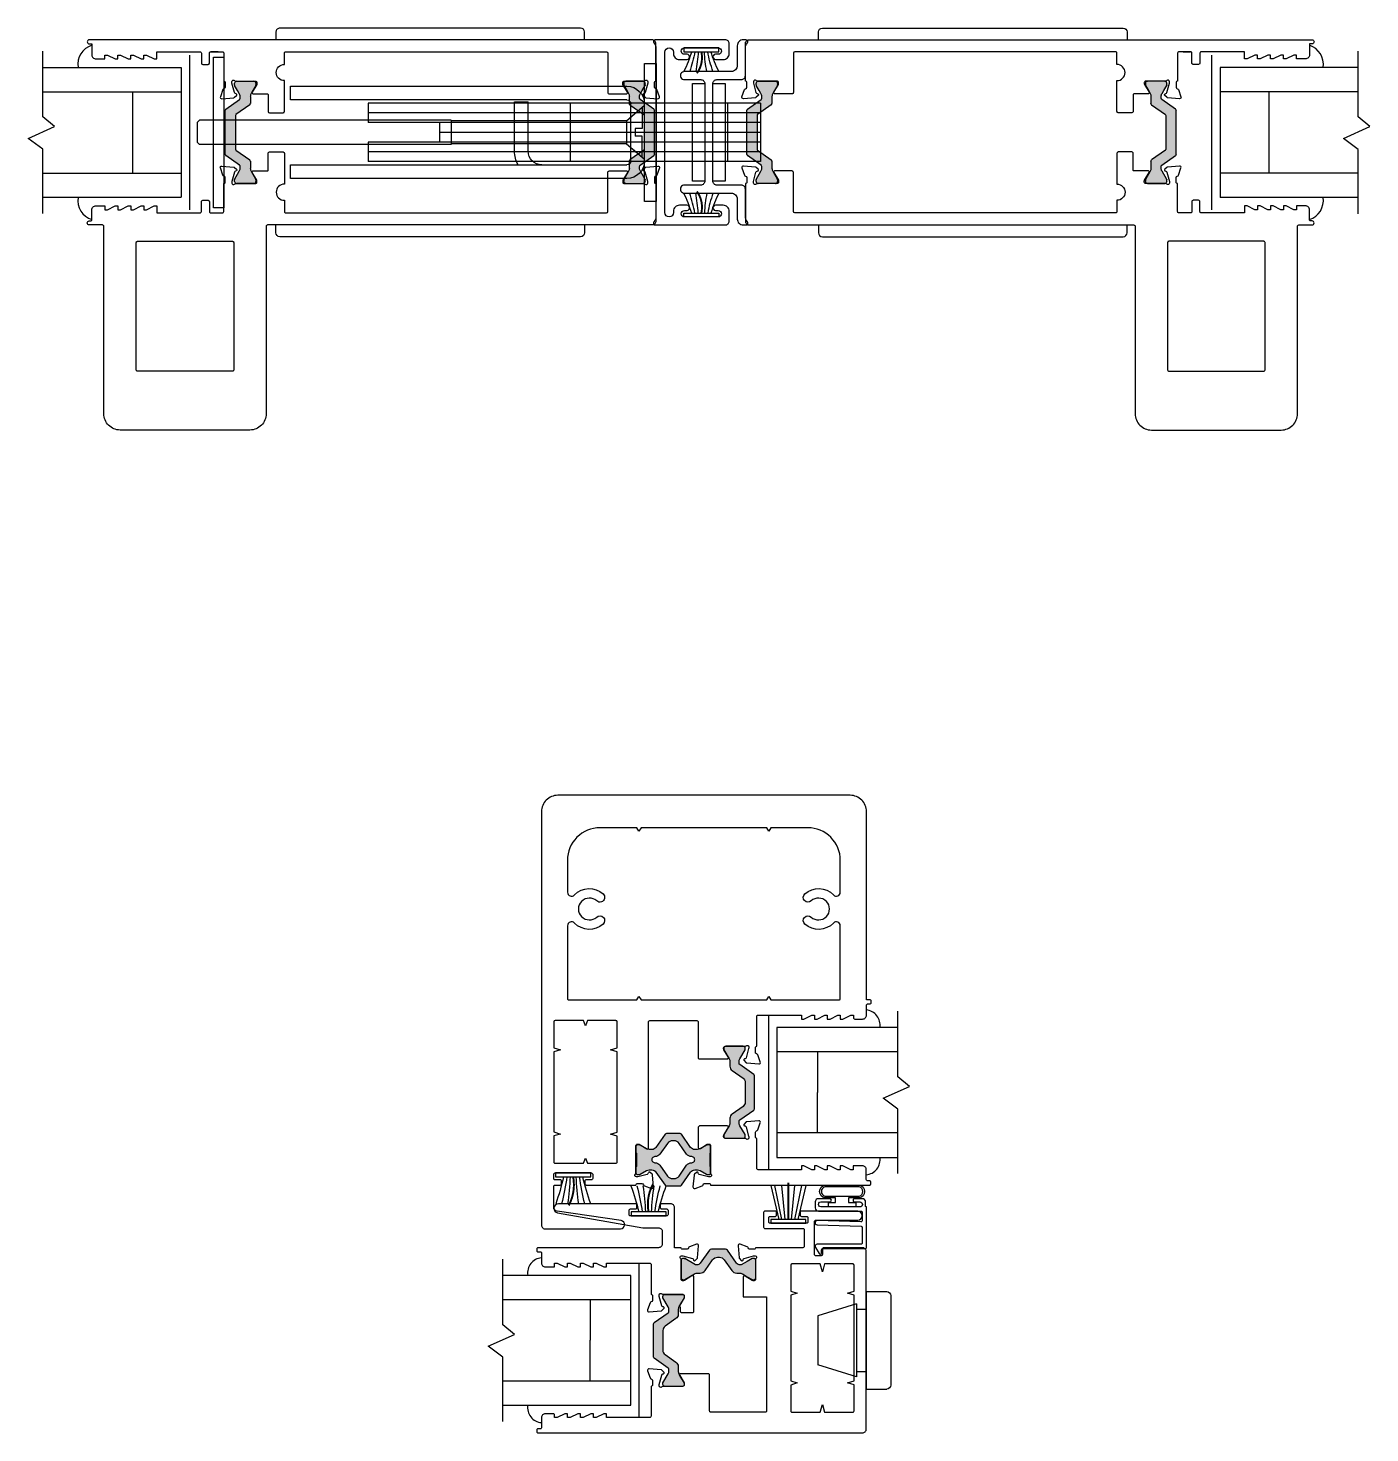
# Model space of a CAD drawing. Extents: x -26.6 to 43.3, y -2.7 to 27.6.
# Drawn here: x 4.17 to 14.5, y -2.74 to 8.07 of the extents above; entities that cross this region are included whole.
import ezdxf

# ---------------------------------------------------------------- set-up
doc = ezdxf.new("R2010")
doc.units = 0
doc.header["$LTSCALE"] = 0.25
doc.header["$MEASUREMENT"] = 0
doc.layers.get('0').update_dxf_attribs({"linetype": 'CONTINUOUS'})
for name, color, linetype in [('GLASS-VINYL', 7, 'CONTINUOUS'), ('Hardware', 7, 'CONTINUOUS'), ('I-STRUT', 7, 'CONTINUOUS'), ('MISC', 7, 'CONTINUOUS'), ('SASH', 5, 'CONTINUOUS'), ('SEAL', 7, 'CONTINUOUS'), ('VENT', 5, 'CONTINUOUS')]:
    doc.layers.add(name, color=color, linetype=linetype)
doc.styles.get("Standard").update_dxf_attribs({"font": 'simplex.shx'})

# ---------------------------------------------------------------- blocks, each defined once
blk = doc.blocks.new('25064-18mmX6mm-I-STRUT')
at = {"layer": 'I-STRUT'}
h = blk.add_hatch(color=256, dxfattribs=at)
h.dxf.hatch_style = 1
h.paths.add_polyline_path([(-0.22, 0.353, 0.57735), (-0.234, 0.33), (-0.195, 0.257, -0.131652), (-0.189, 0.233), (-0.189, 0.199, 0.244698), (-0.172, 0.167), (-0.088, 0.108, -0.244698), (-0.071, 0.076), (-0.071, -0.077, -0.244698), (-0.088, -0.11), (-0.172, -0.169, 0.244698), (-0.189, -0.201), (-0.189, -0.235, -0.131652), (-0.195, -0.258), (-0.235, -0.327, 0.245227), (-0.235, -0.335, 0.507805), (-0.22, -0.355), (-0.087, -0.355, 0.57735), (-0.073, -0.332), (-0.112, -0.258, -0.131652), (-0.118, -0.235), (-0.118, -0.224, -0.244698), (-0.113, -0.214), (-0.005, -0.138, 0.244698), (0, -0.129), (0, -0.127), (0, 0.127, 0.244698), (-0.005, 0.137), (-0.113, 0.212, -0.244698), (-0.118, 0.222), (-0.118, 0.233, -0.131652), (-0.112, 0.257), (-0.072, 0.326, 0.245227), (-0.072, 0.333, 0.507805), (-0.087, 0.353)])
blk.add_lwpolyline([(0, -0.13), (0, -0.127), (0, 0.127, 0.244698), (-0.005, 0.137), (-0.113, 0.212, -0.244698), (-0.118, 0.222), (-0.118, 0.233, -0.131652), (-0.112, 0.257), (-0.072, 0.326, 0.131652), (-0.071, 0.33), (-0.071, 0.338, 0.414214), (-0.087, 0.353), (-0.22, 0.353, 0.414214), (-0.236, 0.338), (-0.236, 0.33, 0.131652), (-0.235, 0.326), (-0.195, 0.257, -0.131652), (-0.189, 0.233), (-0.189, 0.199, 0.244698), (-0.172, 0.167), (-0.088, 0.108, -0.244698), (-0.071, 0.076), (-0.071, -0.077, -0.244698), (-0.088, -0.11), (-0.172, -0.169, 0.244698), (-0.189, -0.201), (-0.189, -0.235, -0.131652), (-0.195, -0.258), (-0.235, -0.327, 0.131652), (-0.236, -0.331), (-0.236, -0.339, 0.414214), (-0.22, -0.355), (-0.087, -0.355, 0.414214), (-0.071, -0.339), (-0.071, -0.331, 0.131652), (-0.072, -0.327), (-0.112, -0.258, -0.131652), (-0.118, -0.235), (-0.118, -0.224, -0.244698), (-0.113, -0.214), (-0.005, -0.138, 0.244698), (0, -0.129)], format="xyb", dxfattribs=at)
blk = doc.blocks.new('25065-14.6mmX10.2mm-I-STRUT')
at = {"layer": 'I-STRUT'}
h = blk.add_hatch(color=256, dxfattribs=at)
h.dxf.hatch_style = 1
h.paths.add_polyline_path([(-0.221, 0.196, 0.242889), (-0.231, 0.201), (-0.283, 0.201), (-0.336, 0.201, 0.242889), (-0.346, 0.196), (-0.417, 0.095, -0.242889), (-0.449, 0.079), (-0.47, 0.079, -0.131652), (-0.489, 0.084), (-0.538, 0.112, 0.317667), (-0.551, 0.111, 0.6401), (-0.571, 0.102), (-0.571, 0.059, 0.236068), (-0.567, 0.051), (-0.567, -0.051, 0.236068), (-0.571, -0.059), (-0.571, -0.102, 0.6401), (-0.551, -0.111, 0.317667), (-0.538, -0.112), (-0.489, -0.084, -0.131652), (-0.47, -0.079), (-0.449, -0.079, -0.242889), (-0.417, -0.095), (-0.346, -0.196, 0.242889), (-0.336, -0.201), (-0.283, -0.201), (-0.231, -0.201, 0.242889), (-0.221, -0.196), (-0.15, -0.095, -0.242889), (-0.118, -0.079), (-0.097, -0.079, -0.131652), (-0.078, -0.084), (-0.029, -0.112, 0.317667), (-0.016, -0.111, 0.6401), (0.004, -0.102), (0.004, -0.059, 0.236068), (0, -0.051), (0, 0.051, 0.236068), (0.004, 0.059), (0.004, 0.102, 0.6401), (-0.016, 0.111, 0.317667), (-0.029, 0.112), (-0.078, 0.084, -0.131652), (-0.097, 0.079), (-0.118, 0.079, -0.242889), (-0.15, 0.095)])
h.paths.add_polyline_path([(-0.181, 0.044, 0.244669), (-0.142, 0.024, -1.006741), (-0.142, -0.023, 0.244669), (-0.181, -0.043), (-0.239, -0.126, -0.242889), (-0.278, -0.145), (-0.283, -0.145), (-0.289, -0.145, -0.242889), (-0.328, -0.126), (-0.386, -0.043, 0.244669), (-0.425, -0.023, -1.006741), (-0.425, 0.024, 0.244669), (-0.386, 0.044), (-0.328, 0.126, -0.242889), (-0.289, 0.146), (-0.283, 0.146), (-0.278, 0.146, -0.242889), (-0.239, 0.126)], flags=16)
for points in [[(-0.571, -0.059), (-0.571, -0.102, 0.414214), (-0.559, -0.114), (-0.544, -0.114, 0.131652), (-0.538, -0.112), (-0.489, -0.084, -0.131652), (-0.47, -0.079), (-0.449, -0.079, -0.242889), (-0.417, -0.095), (-0.346, -0.196, 0.242889), (-0.336, -0.201), (-0.283, -0.201), (-0.231, -0.201, 0.242889), (-0.221, -0.196), (-0.15, -0.095, -0.242889), (-0.118, -0.079), (-0.097, -0.079, -0.131652), (-0.078, -0.084), (-0.029, -0.112, 0.131652), (-0.023, -0.114), (-0.008, -0.114, 0.414214), (0.004, -0.102), (0.004, -0.059, 0.236068), (0, -0.051), (0, 0.051, 0.236068), (0.004, 0.059), (0.004, 0.102, 0.414214), (-0.008, 0.114), (-0.023, 0.114, 0.131652), (-0.029, 0.112), (-0.078, 0.084, -0.131652), (-0.097, 0.079), (-0.118, 0.079, -0.242889), (-0.15, 0.095), (-0.221, 0.196, 0.242889), (-0.231, 0.201), (-0.283, 0.201), (-0.336, 0.201, 0.242889), (-0.346, 0.196), (-0.417, 0.095, -0.242889), (-0.449, 0.079), (-0.47, 0.079, -0.131652), (-0.489, 0.084), (-0.538, 0.112, 0.131652), (-0.544, 0.114), (-0.559, 0.114, 0.414214), (-0.571, 0.102), (-0.571, 0.059, 0.236068), (-0.567, 0.051), (-0.567, -0.051, 0.236068)], [(-0.425, -0.023, -0.244669), (-0.386, -0.043), (-0.328, -0.126, 0.242889), (-0.289, -0.145), (-0.283, -0.145), (-0.278, -0.145, 0.242889), (-0.239, -0.126), (-0.181, -0.043, -0.244669), (-0.142, -0.023, 1.006741), (-0.142, 0.024, -0.244669), (-0.181, 0.044), (-0.239, 0.126, 0.242889), (-0.278, 0.146), (-0.283, 0.146), (-0.289, 0.146, 0.242889), (-0.328, 0.126), (-0.386, 0.044, -0.244669), (-0.425, 0.024, 1.006741)]]:
    blk.add_lwpolyline(points, format="xyb", close=True, dxfattribs=at)
blk = doc.blocks.new('3727-2-THERMAL-SLIDING-INTERLOCKER')
at = {"layer": 'VENT'}
blk.add_lwpolyline([(1.181, -0.57), (1.235, -0.551, 0.263725), (1.243, -0.542, -0.359508), (1.254, -0.532), (1.289, -0.532, -0.414214), (1.301, -0.544), (2.525, -0.544, 0.414214), (2.535, -0.534), (2.535, -0.522, 0.414214), (2.525, -0.512), (2.509, -0.512, -0.414214), (2.499, -0.502), (2.499, -0.426, 0.414214), (2.469, -0.396), (2.399, -0.396), (2.399, -0.426), (2.379, -0.426), (2.319, -0.396), (2.299, -0.396), (2.299, -0.426), (2.279, -0.426), (2.219, -0.396), (2.199, -0.396), (2.199, -0.426), (2.179, -0.426), (2.119, -0.396), (2.099, -0.396), (2.099, -0.426), (2.079, -0.426), (2.019, -0.396), (1.999, -0.396), (1.999, -0.426), (1.666, -0.426, -0.414214), (1.656, -0.416), (1.656, -0.185, -0.414214), (1.645, -0.173), (1.645, -0.138, -0.359508), (1.654, -0.127, 0.263725), (1.663, -0.12), (1.683, -0.065), (1.683, -0.065, 0.548619), (1.671, -0.049), (1.579, -0.057, 0.176327), (1.572, -0.061), (1.558, -0.075, 0.57735), (1.561, -0.088), (1.566, -0.089, -0.267949), (1.574, -0.097), (1.593, -0.169, -0.065543), (1.594, -0.172), (1.594, -0.181, -0.6885), (1.574, -0.189, 0.213422), (1.565, -0.185), (1.412, -0.185, -0.414214), (1.401, -0.173), (1.401, -0.165, -0.137872), (1.403, -0.159), (1.436, -0.104, 0.585524), (1.427, -0.089), (1.216, -0.089, 0.414214), (1.206, -0.099), (1.206, -0.254, 0.585524), (1.222, -0.263), (1.275, -0.23, -0.137872), (1.281, -0.229), (1.289, -0.229, -0.414214), (1.301, -0.24), (1.301, -0.452, 0.213422), (1.305, -0.461, -0.6885), (1.297, -0.481), (1.288, -0.481, -0.065543), (1.285, -0.481), (1.213, -0.462, -0.267949), (1.205, -0.453), (1.204, -0.449, 0.57735), (1.191, -0.446), (1.177, -0.46, 0.176327), (1.173, -0.467), (1.165, -0.558, 0.548619), (1.181, -0.57)], format="xyb", close=True, dxfattribs=at)
blk = doc.blocks.new('3731-HP-THERMAL-INTERLOCKER')
at = {"layer": 'VENT'}
for points in [[(0.714, 0.713), (0.688, 0.713), (0.688, 2.162, 0.414214), (0.563, 2.287), (-1.688, 2.287, 0.414214), (-1.813, 2.162), (-1.813, -1.021, 0.414214), (-1.782, -1.051), (-1.205, -1.051, 0.928445), (-1.201, -0.987), (-1.693, -0.914, -0.3714), (-1.719, -0.884), (-1.719, -0.723, -0.414214), (-1.709, -0.713), (-1.669, -0.713, 0.414214), (-1.659, -0.703), (-1.659, -0.683, 0.414214), (-1.669, -0.673), (-1.709, -0.673, -0.414214), (-1.719, -0.663), (-1.719, -0.63, -0.414214), (-1.709, -0.62), (-1.429, -0.62, -0.414214), (-1.419, -0.63), (-1.419, -0.663, -0.414214), (-1.429, -0.673), (-1.469, -0.673, 0.414214), (-1.479, -0.683), (-1.479, -0.703, 0.414214), (-1.469, -0.713), (-1.086, -0.713, -0.414214), (-1.075, -0.701), (-1.04, -0.701, -0.359508), (-1.029, -0.711, 0.263725), (-1.021, -0.72), (-0.967, -0.739), (-0.967, -0.739, 0.548619), (-0.951, -0.727), (-0.959, -0.636, 0.176327), (-0.962, -0.629), (-0.976, -0.615, 0.57735), (-0.989, -0.618), (-0.991, -0.622, -0.267949), (-0.999, -0.631), (-1.071, -0.65, -0.065543), (-1.074, -0.65), (-1.083, -0.65, -0.6885), (-1.09, -0.63, 0.213422), (-1.086, -0.621), (-1.086, -0.409, -0.414214), (-1.075, -0.398), (-1.066, -0.398, -0.137872), (-1.06, -0.399), (-1.001, -0.435, 0.585524), (-0.99, -0.429), (-0.99, 0.543, -0.414214), (-0.98, 0.553), (-0.617, 0.553, -0.414214), (-0.607, 0.543), (-0.607, 0.268, 0.414214), (-0.597, 0.258), (-0.384, 0.258, 0.585524), (-0.376, 0.273), (-0.409, 0.329, -0.137872), (-0.411, 0.335), (-0.411, 0.343, -0.414214), (-0.4, 0.355), (-0.247, 0.355, 0.213422), (-0.238, 0.359, -0.6885), (-0.218, 0.351), (-0.218, 0.342, -0.065543), (-0.219, 0.339), (-0.238, 0.267, -0.267949), (-0.246, 0.259), (-0.25, 0.258, 0.57735), (-0.254, 0.245), (-0.24, 0.231, 0.176327), (-0.233, 0.227), (-0.141, 0.219, 0.548619), (-0.129, 0.235), (-0.129, 0.235), (-0.149, 0.29, 0.263725), (-0.158, 0.297, -0.359508), (-0.167, 0.309), (-0.167, 0.343, -0.414214), (-0.156, 0.355), (-0.156, 0.585, -0.414214), (-0.146, 0.595), (0.188, 0.595), (0.188, 0.565), (0.207, 0.565), (0.267, 0.595), (0.288, 0.595), (0.288, 0.565), (0.308, 0.565), (0.368, 0.595), (0.387, 0.595), (0.387, 0.565), (0.408, 0.565), (0.468, 0.595), (0.487, 0.595), (0.487, 0.565), (0.507, 0.565), (0.567, 0.595), (0.588, 0.595), (0.588, 0.575, 0.414214), (0.598, 0.565), (0.658, 0.565, 0.414214), (0.688, 0.595), (0.688, 0.671, -0.414214), (0.697, 0.681), (0.714, 0.681, 0.414214), (0.724, 0.691), (0.724, 0.703, 0.414214)], [(-1.388, 1.474, 2.265582), (-1.388, 1.35, -1), (-1.339, 1.296, -0.409861), (-1.559, 1.304, 0.679468), (-1.613, 1.283), (-1.613, 0.723, 0.414214), (-1.603, 0.713), (-1.078, 0.713), (-1.063, 0.738), (-1.047, 0.713), (-0.078, 0.713), (-0.062, 0.738), (-0.047, 0.713), (0.478, 0.713, 0.414214), (0.487, 0.723), (0.487, 1.283, 0.679468), (0.434, 1.304, -0.409861), (0.214, 1.296, -1), (0.263, 1.35, 2.265582), (0.263, 1.474, -1), (0.214, 1.528, -0.409861), (0.434, 1.52, 0.679468), (0.487, 1.541), (0.487, 1.787, 0.414214), (0.237, 2.037), (-0.047, 2.037), (-0.062, 2.012), (-0.078, 2.037), (-1.047, 2.037), (-1.063, 2.012), (-1.078, 2.037), (-1.363, 2.037, 0.414214), (-1.613, 1.787), (-1.613, 1.541, 0.679468), (-1.559, 1.52, -0.409861), (-1.339, 1.528, -1)], [(-1.719, 0.344), (-1.668, 0.328), (-1.719, 0.313), (-1.719, -0.304), (-1.668, -0.32), (-1.719, -0.335), (-1.719, -0.535, 0.414214), (-1.709, -0.545), (-1.49, -0.545), (-1.474, -0.505), (-1.459, -0.545), (-1.241, -0.545, 0.414214), (-1.231, -0.535), (-1.231, -0.336), (-1.281, -0.32), (-1.231, -0.305), (-1.231, 0.313), (-1.281, 0.328), (-1.231, 0.344), (-1.231, 0.543, 0.414214), (-1.241, 0.553), (-1.459, 0.553), (-1.474, 0.513), (-1.49, 0.553), (-1.709, 0.553, 0.414214), (-1.719, 0.543)]]:
    blk.add_lwpolyline(points, format="xyb", close=True, dxfattribs=at)
blk = doc.blocks.new('*U93')
for centre, radius, start, end in [((-0.404, 1.932), 1.908, 283.1392, 289.6208), ((-0.262, 2.087), 2.059, 278.1427, 284.0155), ((-0.052, 2.023), 2.001, 272.3452, 278.2997), ((-0.052, -2.023), 2.001, 81.7003, 87.6548), ((-0.262, -2.087), 2.059, 75.9845, 81.8573), ((-0.404, -1.932), 1.908, 70.3792, 76.8608)]:
    blk.add_arc(centre, radius, start, end)
at = {"layer": 'SEAL'}
blk.add_lwpolyline([(0, -0.135), (0, 0.135), (0.03, 0.135), (0.03, -0.135)], close=True, dxfattribs=at)
at = {"layer": 'SEAL', "const_width": 0.015}
blk.add_lwpolyline([(0.03, 0, 0.167343), (0.25, 0.034)], format="xyb", dxfattribs=at)
at = {"flags": 9}
for tag, p in [('MANUFACTURER_PART_#', (0, -0.199)), ('FLEETWOOD_PART_#', (-0.001, -0.249))]:
    blk.add_attdef(tag, p, '', height=0.0312, dxfattribs=at)
blk = doc.blocks.new('*U95')
for name, p in [('3731-HP-THERMAL-INTERLOCKER', (0, 0)), ('25064-18mmX6mm-I-STRUT', (-0.174, 0.002)), ('25065-14.6mmX10.2mm-I-STRUT', (-0.515, -0.518)), ('3727-2-THERMAL-SLIDING-INTERLOCKER', (-1.812, -0.169))]:
    blk.add_blockref(name, p)
at = {"layer": 'SEAL', "xscale": -1, "rotation": 90}
blk.add_blockref('*U93', (-1.569, -0.62), dxfattribs=at)
blk = doc.blocks.new('3728-1-FIXED-INTERLOCKER')
at = {"layer": 'VENT', "linetype": 'Continuous'}
blk.add_lwpolyline([(-0.917, 0.72), (-0.971, 0.739), (-0.972, 0.739, 0.548619), (-0.987, 0.727), (-0.979, 0.636, 0.176327), (-0.976, 0.629), (-0.962, 0.615, 0.57735), (-0.949, 0.618), (-0.947, 0.622, -0.267949), (-0.939, 0.631), (-0.867, 0.65, -0.065543), (-0.864, 0.65), (-0.855, 0.65, -0.6885), (-0.848, 0.63, 0.213422), (-0.852, 0.621), (-0.852, 0.471, -0.414214), (-0.863, 0.459), (-0.872, 0.459, -0.137872), (-0.878, 0.461), (-0.933, 0.495, 0.585524), (-0.948, 0.486), (-0.948, 0.334), (-0.767, 0.334), (-0.767, -0.543, -0.414214), (-0.777, -0.553), (-1.196, -0.553, -0.414214), (-1.206, -0.543), (-1.206, -0.268, 0.414214), (-1.216, -0.258), (-1.432, -0.258, 0.585524), (-1.439, -0.27), (-1.403, -0.329, -0.137872), (-1.401, -0.335), (-1.401, -0.343, -0.414214), (-1.413, -0.355), (-1.565, -0.355, 0.213422), (-1.574, -0.359, -0.6885), (-1.594, -0.351), (-1.594, -0.342, -0.065543), (-1.594, -0.339), (-1.575, -0.267, -0.267949), (-1.566, -0.259), (-1.562, -0.258, 0.57735), (-1.559, -0.245), (-1.573, -0.231, 0.176327), (-1.58, -0.227), (-1.671, -0.219, 0.548619), (-1.683, -0.235), (-1.683, -0.235), (-1.664, -0.289, 0.263725), (-1.655, -0.297, -0.359508), (-1.645, -0.308), (-1.645, -0.343, -0.414214), (-1.657, -0.355), (-1.657, -0.585, -0.414214), (-1.667, -0.595), (-2, -0.595), (-2, -0.565), (-2.02, -0.565), (-2.08, -0.595), (-2.1, -0.595), (-2.1, -0.565), (-2.12, -0.565), (-2.18, -0.595), (-2.2, -0.595), (-2.2, -0.565), (-2.22, -0.565), (-2.28, -0.595), (-2.3, -0.595), (-2.3, -0.565), (-2.32, -0.565), (-2.38, -0.595), (-2.4, -0.595), (-2.4, -0.575, 0.414214), (-2.41, -0.565), (-2.47, -0.565, 0.414214), (-2.5, -0.595), (-2.5, -0.671, -0.414214), (-2.51, -0.681), (-2.526, -0.681, 0.414214), (-2.536, -0.691), (-2.536, -0.703, 0.414214), (-2.526, -0.713), (-0.03, -0.713, 0.414214), (0, -0.683), (0, 0.683, 0.414214), (-0.03, 0.713), (-0.328, 0.713, 0.414214), (-0.338, 0.703), (-0.338, 0.661, -0.414214), (-0.348, 0.651), (-0.39, 0.651, -0.414214), (-0.4, 0.661), (-0.4, 0.914, -0.414214), (-0.39, 0.924), (-0.066, 0.924, 1), (-0.066, 0.994), (-0.5, 0.994, 0.414214), (-0.51, 0.984), (-0.51, 0.964, 0.414214), (-0.5, 0.954), (-0.46, 0.954, -0.414214), (-0.45, 0.944), (-0.45, 0.911, -0.414214), (-0.46, 0.901), (-0.74, 0.901, -0.414214), (-0.75, 0.911), (-0.75, 0.944, -0.414214), (-0.74, 0.954), (-0.7, 0.954, 0.414214), (-0.69, 0.964), (-0.69, 0.984, 0.414214), (-0.7, 0.994), (-0.78, 0.994, 0.414214), (-0.79, 0.984), (-0.79, 0.871, 0.414214), (-0.78, 0.861), (-0.488, 0.861, -0.414214), (-0.478, 0.851), (-0.478, 0.723, -0.414214), (-0.488, 0.713), (-0.852, 0.713, -0.414214), (-0.863, 0.701), (-0.898, 0.701, -0.359508), (-0.909, 0.711, 0.263725), (-0.917, 0.72), (-0.971, 0.739), (-0.972, 0.739, 0.548619), (-0.987, 0.727), (-0.979, 0.636)], format="xyb", dxfattribs=at)
blk.add_lwpolyline([(-0.094, -0.343), (-0.144, -0.328), (-0.094, -0.312), (-0.094, 0.348), (-0.144, 0.363), (-0.094, 0.379), (-0.094, 0.578, 0.414214), (-0.104, 0.588), (-0.323, 0.588), (-0.338, 0.528), (-0.354, 0.588), (-0.572, 0.588, 0.414214), (-0.582, 0.578), (-0.582, 0.379), (-0.531, 0.363), (-0.582, 0.348), (-0.582, -0.313), (-0.531, -0.328), (-0.582, -0.344), (-0.582, -0.543, 0.414214), (-0.572, -0.553), (-0.354, -0.553), (-0.338, -0.493), (-0.323, -0.553), (-0.104, -0.553, 0.414214), (-0.094, -0.543)], format="xyb", close=True, dxfattribs=at)
blk = doc.blocks.new('3728-2-FIXED-INTERLOCKER')
at = {"layer": 'VENT', "linetype": 'Continuous'}
blk.add_lwpolyline([(-1.826, 1.001, -0.414214), (-1.816, 1.011), (-1.776, 1.011, 0.414214), (-1.766, 1.021), (-1.766, 1.041, 0.414214), (-1.776, 1.051), (-2.37, 1.051, 0.916331), (-2.376, 0.982), (-1.72, 0.866), (-1.6, 0.866, -0.414214), (-1.57, 0.836), (-1.57, 0.743, -0.414214), (-1.6, 0.713), (-2.526, 0.713, 0.414214), (-2.536, 0.703), (-2.536, 0.691, 0.414214), (-2.526, 0.681), (-2.51, 0.681, -0.414214), (-2.5, 0.671), (-2.5, 0.595, 0.414214), (-2.47, 0.565), (-2.4, 0.565), (-2.4, 0.595), (-2.38, 0.595), (-2.32, 0.565), (-2.3, 0.565), (-2.3, 0.595), (-2.28, 0.595), (-2.22, 0.565), (-2.2, 0.565), (-2.2, 0.595), (-2.18, 0.595), (-2.12, 0.565), (-2.1, 0.565), (-2.1, 0.595), (-2.08, 0.595), (-2.02, 0.565), (-2, 0.565), (-2, 0.595), (-1.667, 0.595, -0.414214), (-1.657, 0.585), (-1.657, 0.354, -0.414214), (-1.645, 0.342), (-1.645, 0.307, -0.359508), (-1.655, 0.296, 0.263725), (-1.664, 0.289), (-1.683, 0.234), (-1.683, 0.234, 0.548619), (-1.671, 0.218), (-1.58, 0.226, 0.176327), (-1.573, 0.23), (-1.559, 0.244, 0.57735), (-1.562, 0.257), (-1.566, 0.258, -0.267949), (-1.575, 0.266), (-1.594, 0.338, -0.065543), (-1.594, 0.341), (-1.594, 0.35, -0.6885), (-1.574, 0.358, 0.213422), (-1.565, 0.354), (-1.413, 0.354, -0.414214), (-1.401, 0.342), (-1.401, 0.334, -0.137872), (-1.403, 0.328), (-1.439, 0.269, 0.585524), (-1.432, 0.257), (-1.432, 0.223, 0.414214), (-1.422, 0.213), (-1.337, 0.213, 0.414214), (-1.327, 0.223), (-1.327, 0.488, 0.585524), (-1.342, 0.496), (-1.4, 0.461, -0.137872), (-1.406, 0.459), (-1.415, 0.459, -0.414214), (-1.426, 0.471), (-1.426, 0.621, 0.213422), (-1.43, 0.63, -0.6885), (-1.423, 0.65), (-1.414, 0.65, -0.065543), (-1.411, 0.65), (-1.339, 0.631, -0.267949), (-1.33, 0.622), (-1.329, 0.618, 0.57735), (-1.316, 0.615), (-1.302, 0.629, 0.176327), (-1.299, 0.636), (-1.291, 0.727, 0.548619), (-1.306, 0.739), (-1.306, 0.739), (-1.361, 0.72, 0.263725), (-1.368, 0.711, -0.359508), (-1.38, 0.701), (-1.415, 0.701, -0.414214), (-1.426, 0.713), (-1.476, 0.713), (-1.476, 0.759), (-1.476, 1.021, 0.414214), (-1.506, 1.051), (-1.576, 1.051, 0.414214), (-1.586, 1.041), (-1.586, 1.021, 0.414214), (-1.576, 1.011), (-1.536, 1.011, -0.414214), (-1.526, 1.001), (-1.526, 0.968, -0.414214), (-1.536, 0.958), (-1.816, 0.958, -0.414214), (-1.826, 0.968)], format="xyb", close=True, dxfattribs=at)
blk = doc.blocks.new('25066-14.6mmX6mm-I-STRUT')
at = {"layer": 'I-STRUT'}
h = blk.add_hatch(color=256, dxfattribs=at)
h.dxf.hatch_style = 1
h.paths.add_polyline_path([(-0.007, -0.063), (0, -0.063), (0.007, -0.063, -0.244698), (0.045, -0.083), (0.103, -0.165, 0.304221), (0.151, -0.186, -0.181711), (0.184, -0.191), (0.22, -0.213), (0.26, -0.235, 0.245227), (0.267, -0.235, 0.507805), (0.287, -0.22), (0.287, -0.201), (0.287, -0.106), (0.287, -0.087, 0.57735), (0.264, -0.073), (0.22, -0.095), (0.173, -0.122), (0.166, -0.122, -0.244698), (0.14, -0.109), (0.07, -0.008, 0.244698), (0.054, 0), (0, 0), (-0.054, 0, 0.244698), (-0.07, -0.008), (-0.14, -0.109, -0.244698), (-0.166, -0.122), (-0.173, -0.122), (-0.26, -0.072, 0.245227), (-0.267, -0.072, 0.507805), (-0.287, -0.087), (-0.287, -0.106), (-0.287, -0.201), (-0.287, -0.22, 0.57735), (-0.264, -0.234), (-0.184, -0.191, -0.131652), (-0.16, -0.185), (-0.141, -0.185, 0.244698), (-0.103, -0.165), (-0.045, -0.083, -0.244698)])
blk.add_lwpolyline([(-0.264, -0.071), (-0.272, -0.071, 0.414214), (-0.287, -0.087), (-0.287, -0.106), (-0.287, -0.201), (-0.287, -0.22, 0.414214), (-0.272, -0.236), (-0.264, -0.236, 0.131652), (-0.26, -0.235), (-0.184, -0.191, -0.131652), (-0.16, -0.185), (-0.141, -0.185, 0.244698), (-0.103, -0.165), (-0.045, -0.083, -0.244698), (-0.007, -0.063), (0, -0.063), (0.007, -0.063, -0.244698), (0.045, -0.083), (0.103, -0.165, 0.244698), (0.141, -0.185), (0.16, -0.185, -0.131652), (0.184, -0.191), (0.22, -0.213), (0.26, -0.235, 0.131652), (0.264, -0.236), (0.272, -0.236, 0.414214), (0.287, -0.22), (0.287, -0.201), (0.287, -0.106), (0.287, -0.087, 0.414214), (0.272, -0.071), (0.264, -0.071, 0.131652), (0.26, -0.072), (0.22, -0.095), (0.176, -0.12, -0.131652), (0.17, -0.122), (0.166, -0.122, -0.244698), (0.14, -0.109), (0.07, -0.008, 0.244698), (0.054, 0), (0, 0), (-0.054, 0, 0.244698), (-0.07, -0.008), (-0.14, -0.109, -0.244698), (-0.166, -0.122), (-0.17, -0.122, -0.131652), (-0.176, -0.12), (-0.26, -0.072), (-0.261, -0.071), (-0.264, -0.071, -0.131652), (-0.26, -0.072)], format="xyb", dxfattribs=at)
blk = doc.blocks.new('A$C1D443341')
for p, q in [((0, 0.719), (0, 0.031)), ((0.188, 0.75), (0.031, 0.75)), ((0.188, 0.75), (0.188, 0)), ((0.264, 0.656), (0.562, 0.563)), ((0.264, 0.656), (0.264, 0.094)), ((0.264, 0.615), (0.188, 0.615)), ((0.562, 0.563), (0.562, 0.187)), ((0.264, 0.135), (0.188, 0.135)), ((0.264, 0.094), (0.562, 0.187)), ((0.188, 0), (0.031, 0))]:
    blk.add_line(p, q)
for centre, start, end in [((0.031, 0.719), 90, 180), ((0.031, 0.031), 180, 270)]:
    blk.add_arc(centre, 0.031, start, end)
blk = doc.blocks.new('*U88')
for centre, radius, start, end in [((-0.393, 1.839), 1.814, 283.4872, 290.1344), ((-0.254, 1.981), 1.953, 278.3647, 284.3947), ((-0.05, 1.917), 1.895, 272.4104, 278.5292), ((-0.05, -1.917), 1.895, 81.4708, 87.5896), ((-0.254, -1.981), 1.953, 75.6053, 81.6353), ((-0.393, -1.839), 1.814, 69.8656, 76.5128)]:
    blk.add_arc(centre, radius, start, end)
at = {"layer": 'SEAL'}
blk.add_lwpolyline([(0, -0.135), (0, 0.135), (0.03, 0.135), (0.03, -0.135)], close=True, dxfattribs=at)
at = {"layer": 'SEAL', "const_width": 0.015}
blk.add_lwpolyline([(0.03, 0, 0.171612), (0.244, 0.034)], format="xyb", dxfattribs=at)
at = {"flags": 9}
for tag, p in [('MANUFACTURER_PART_#', (0, -0.199)), ('FLEETWOOD_PART_#', (-0.001, -0.249))]:
    blk.add_attdef(tag, p, '', height=0.0312, dxfattribs=at)
blk = doc.blocks.new('19117-Seal')
for p, q in [((0.29, 0.135), (0.03, 0.074)), ((0.03, 0.049), (0.29, 0.103)), ((0.03, 0.024), (0.29, 0.049)), ((0.03, -0.024), (0.29, -0.049)), ((0.03, -0.049), (0.29, -0.103)), ((0.29, -0.135), (0.03, -0.074))]:
    blk.add_line(p, q)
at = {"const_width": 0.015}
blk.add_lwpolyline([(0.03, 0), (0.312, 0)], dxfattribs=at)
at = {"layer": 'SEAL'}
blk.add_lwpolyline([(0, -0.135), (0, 0.135), (0.03, 0.135), (0.03, -0.135)], close=True, dxfattribs=at)
at = {"flags": 9}
for tag, p in [('MANUFACTURER_PART_#', (0, -0.199)), ('FLEETWOOD_PART_#', (-0.001, -0.249))]:
    blk.add_attdef(tag, p, '', height=0.0312, dxfattribs=at)
blk = doc.blocks.new('*U96')
at = {"layer": 'SASH', "color": 7}
for points in [[(1.521, 1.027), (1.521, 1.062), (1.576, 1.062), (1.576, 1.096), (1.494, 1.096, -0.830739), (1.494, 1.195), (1.758, 1.195, -0.830739), (1.758, 1.096), (1.676, 1.096), (1.676, 1.062), (1.731, 1.062), (1.731, 1.027)], [(1.758, 1.182), (1.494, 1.182, 0.768484), (1.494, 1.11), (1.758, 1.11, 0.768484)]]:
    blk.add_lwpolyline(points, format="xyb", close=True, dxfattribs=at)
at = {"layer": 'VENT', "color": 7}
blk.add_lwpolyline([(1.434, 0.889), (1.772, 0.879, -0.405608), (1.781, 0.869), (1.781, 0.749, -0.414214), (1.771, 0.739), (1.434, 0.739, 0.586161), (1.42, 0.714), (1.449, 0.667, 0.75692), (1.468, 0.672), (1.468, 0.696, -0.414214), (1.478, 0.706), (1.804, 0.706, 0.414214), (1.814, 0.716), (1.814, 1.023, 0.414214), (1.811, 1.027), (1.81, 1.027, -0.414214), (1.807, 1.03), (1.807, 1.065, 0.414214), (1.781, 1.09), (1.723, 1.09, 1.000001), (1.723, 1.065), (1.763, 1.065, -1), (1.763, 1.027), (1.462, 1.027, -1.000001), (1.462, 1.065), (1.531, 1.065, 1), (1.531, 1.09), (1.443, 1.09, 0.414214), (1.418, 1.065), (1.418, 1.02, 0.414214), (1.443, 0.994), (1.771, 0.994, -0.414214), (1.781, 0.984), (1.781, 0.923, -0.422884), (1.771, 0.912), (1.435, 0.922, 1.023375)], format="xyb", close=True, dxfattribs=at)
for name, p in [('3728-1-FIXED-INTERLOCKER', (1.812, 0)), ('3728-2-FIXED-INTERLOCKER', (1.812, 0)), ('25066-14.6mmX6mm-I-STRUT', (0.674, 0.702))]:
    blk.add_blockref(name, p)
at = {"xscale": -1}
blk.add_blockref('25064-18mmX6mm-I-STRUT', (0.175, 0), dxfattribs=at)
at = {"layer": 'MISC', "xscale": -1}
blk.add_blockref('A$C1D443341', (2, -0.375), dxfattribs=at)
at = {"layer": 'SEAL', "xscale": -1, "rotation": 270}
for name, p in [('*U88', (0.136, 0.958)), ('19117-Seal', (1.212, 0.901))]:
    blk.add_blockref(name, p, dxfattribs=at)
blk = doc.blocks.new('*U99')
for name, p in [('*U95', (0.563, 0.954)), ('*U96', (-0.562, -0.954))]:
    blk.add_blockref(name, p)
blk = doc.blocks.new('*U109')
for centre, radius, start, end in [((-0.303, 1.135), 1.112, 287.4409, 295.9325), ((-0.19, 1.188), 1.16, 280.9256, 288.7507), ((-0.031, 1.124), 1.102, 273.1709, 281.1969), ((-0.031, -1.124), 1.102, 78.8031, 86.8291), ((-0.19, -1.188), 1.16, 71.2493, 79.0744), ((-0.303, -1.135), 1.112, 64.0675, 72.5591)]:
    blk.add_arc(centre, radius, start, end)
at = {"layer": 'SEAL'}
blk.add_lwpolyline([(0, -0.135), (0, 0.135), (0.03, 0.135), (0.03, -0.135)], close=True, dxfattribs=at)
at = {"layer": 'SEAL', "const_width": 0.015}
blk.add_lwpolyline([(0.03, 0, 0.219791), (0.196, 0.034)], format="xyb", dxfattribs=at)
at = {"flags": 9}
for tag, p in [('MANUFACTURER_PART_#', (0, -0.199)), ('FLEETWOOD_PART_#', (-0.001, -0.249))]:
    blk.add_attdef(tag, p, '', height=0.0312, dxfattribs=at)
blk = doc.blocks.new('Yoke Strike Plate')
for points in [[(-0.094, -0.375), (-0.094, 0.375), (0, 0.375), (0, -0.375)], [(0.062, -0.375), (0.062, 0.375), (0.156, 0.375), (0.156, -0.375)]]:
    blk.add_lwpolyline(points, close=True)
blk = doc.blocks.new('Flush_Pull_Archetype')
at = {"layer": 'Hardware'}
for p, q in [((-2.926, 0.773), (-2.926, 0.713)), ((-0.581, 0.803), (-2.896, 0.803)), ((-0.551, 0.713), (-0.551, 0.773))]:
    blk.add_line(p, q, dxfattribs=at)
for centre, start, end in [((-2.896, 0.773), 90, 180), ((-0.581, 0.773), 0, 90)]:
    blk.add_arc(centre, 0.03, start, end, dxfattribs=at)
blk = doc.blocks.new('Flush_Pulls_Archetype')
at = {"layer": 'Hardware'}
blk.add_blockref('Flush_Pull_Archetype', (0, 0), dxfattribs=at)
at = {"layer": 'Hardware', "xscale": -1, "rotation": 180}
blk.add_blockref('Flush_Pull_Archetype', (0, 0), dxfattribs=at)
blk = doc.blocks.new('3781-1_HP-T_Archetype_Lock_Stile_Component-1')
for points in [[(-4.125, 1.753, 0.414214), (-4.25, 1.628), (-4.25, 0.185, -0.414214), (-4.26, 0.175), (-4.362, 0.175, 1), (-4.362, 0.143), (-4.352, 0.143, -0.414214), (-4.342, 0.133), (-4.342, 0.058, 0.414214), (-4.311, 0.027), (-4.242, 0.027), (-4.242, 0.057), (-4.222, 0.057), (-4.162, 0.027), (-4.142, 0.027), (-4.142, 0.057), (-4.122, 0.057), (-4.062, 0.027), (-4.042, 0.027), (-4.042, 0.057), (-4.022, 0.057), (-3.962, 0.027), (-3.942, 0.027), (-3.942, 0.057), (-3.922, 0.057), (-3.862, 0.027), (-3.842, 0.027), (-3.842, 0.082), (-3.509, 0.082, -0.414214), (-3.499, 0.072), (-3.499, -0.005, 0.414214), (-3.489, -0.015), (-3.447, -0.015, 0.414214), (-3.437, -0.005), (-3.437, 0.072, -0.414214), (-3.427, 0.082), (-3.337, 0.082, -0.414214), (-3.327, 0.072), (-3.327, -0.144, -0.414214), (-3.315, -0.155), (-3.315, -0.19, -0.359508), (-3.325, -0.202, 0.263725), (-3.334, -0.209), (-3.353, -0.264), (-3.353, -0.264, 0.548619), (-3.341, -0.279), (-3.25, -0.271, 0.176327), (-3.243, -0.268), (-3.229, -0.254, 0.57735), (-3.232, -0.241), (-3.236, -0.24, -0.267949), (-3.245, -0.232), (-3.264, -0.159, -0.065543), (-3.264, -0.156), (-3.264, -0.148, -0.6885), (-3.244, -0.14, 0.213422), (-3.235, -0.144), (-3.083, -0.144, -0.414214), (-3.071, -0.155), (-3.071, -0.164, -0.137872), (-3.073, -0.17), (-3.109, -0.229, 0.585524), (-3.102, -0.241), (-2.99, -0.241, -0.414214), (-2.985, -0.246), (-2.985, -0.377, 0.414214), (-2.975, -0.387), (-2.87, -0.387, 0.414214), (-2.86, -0.377), (-2.86, -0.14, -1), (-2.86, -0.015), (-2.86, 0.072, -0.414214), (-2.85, 0.082), (-0.38, 0.082, -0.406968), (-0.37, 0.072), (-0.37, -0.231, 0.414214), (-0.36, -0.241), (-0.225, -0.241, 0.585524), (-0.218, -0.229), (-0.254, -0.17, -0.137872), (-0.256, -0.164), (-0.256, -0.155, -0.414214), (-0.244, -0.144), (-0.092, -0.144, 0.213422), (-0.083, -0.14, -0.6885), (-0.063, -0.148), (-0.063, -0.156, -0.065543), (-0.063, -0.159), (-0.082, -0.232, -0.267949), (-0.091, -0.24), (-0.095, -0.241, 0.57735), (-0.098, -0.254), (-0.084, -0.268, 0.176327), (-0.077, -0.271), (0.014, -0.279, 0.548619), (0.026, -0.264), (0.026, -0.264), (0.007, -0.209, 0.263725), (-0.002, -0.202, -0.359508), (-0.012, -0.19), (-0.012, -0.155, -0.414214), (0, -0.144), (0, 0.144, 0.414214), (-0.031, 0.175), (-2.99, 0.175, -0.414214), (-3, 0.185), (-3, 1.628, 0.414214), (-3.125, 1.753)], [(-3.25, 0.31), (-3.25, 1.29, 0.414214), (-3.26, 1.3), (-3.99, 1.3, 0.414214), (-4, 1.29), (-4, 0.31, 0.414214), (-3.99, 0.3), (-3.26, 0.3, 0.414214)]]:
    blk.add_lwpolyline(points, format="xyb", close=True)
blk = doc.blocks.new('3776-1_Lock_Stile_Component-1')
blk.add_lwpolyline([(-3.369, -0.082), (-3.427, -0.082), (-3.337, -0.082, 0.414214), (-3.327, -0.072), (-3.327, 0.144, 0.414214), (-3.315, 0.155), (-3.315, 0.19, 0.359508), (-3.325, 0.202, -0.263725), (-3.334, 0.209), (-3.353, 0.264), (-3.353, 0.264, -0.548619), (-3.341, 0.279), (-3.25, 0.271, -0.176327), (-3.243, 0.268), (-3.229, 0.254, -0.57735), (-3.232, 0.241), (-3.236, 0.24, 0.267949), (-3.245, 0.232), (-3.264, 0.159, 0.065543), (-3.264, 0.156), (-3.264, 0.148, 0.6885), (-3.244, 0.14, -0.213422), (-3.235, 0.144), (-3.083, 0.144, 0.414214), (-3.071, 0.155), (-3.071, 0.164, 0.137872), (-3.073, 0.17), (-3.109, 0.229, -0.585524), (-3.102, 0.241), (-2.995, 0.241, 0.414214), (-2.985, 0.251), (-2.985, 0.377, -0.414214), (-2.975, 0.387), (-2.87, 0.387, -0.414214), (-2.86, 0.377), (-2.86, 0.14, 1), (-2.86, 0.015), (-2.86, -0.072, 0.414214), (-2.85, -0.082), (-0.38, -0.082, 0.406968), (-0.37, -0.072), (-0.37, 0.231, -0.414214), (-0.36, 0.241), (-0.225, 0.241, -0.585524), (-0.218, 0.229), (-0.254, 0.17, 0.137872), (-0.256, 0.164), (-0.256, 0.155, 0.414214), (-0.244, 0.144), (-0.092, 0.144, -0.213422), (-0.083, 0.14, 0.6885), (-0.063, 0.148), (-0.063, 0.156, 0.065543), (-0.063, 0.159), (-0.082, 0.232, 0.267949), (-0.091, 0.24), (-0.095, 0.241, -0.57735), (-0.098, 0.254), (-0.084, 0.268, -0.176327), (-0.077, 0.271), (0.014, 0.279, -0.548619), (0.026, 0.264), (0.026, 0.264), (0.007, 0.209, -0.263725), (-0.002, 0.202, 0.359508), (-0.012, 0.19), (-0.012, 0.155, 0.414214), (0, 0.144), (0, -0.144, -0.414214), (-0.031, -0.175), (-4.362, -0.175, -1), (-4.362, -0.143), (-4.342, -0.143), (-4.342, -0.058, -0.414214), (-4.311, -0.027), (-4.242, -0.027), (-4.242, -0.057), (-4.222, -0.057), (-4.162, -0.027), (-4.142, -0.027), (-4.142, -0.057), (-4.122, -0.057), (-4.062, -0.027), (-4.042, -0.027), (-4.042, -0.057), (-4.022, -0.057), (-3.962, -0.027), (-3.942, -0.027), (-3.942, -0.057), (-3.922, -0.057), (-3.862, -0.027), (-3.842, -0.027), (-3.842, -0.082), (-3.509, -0.082, 0.414214), (-3.499, -0.072), (-3.499, 0.005, -0.414214), (-3.489, 0.015), (-3.447, 0.015, -0.414214), (-3.437, 0.005), (-3.437, -0.072, 0.414214), (-3.427, -0.082)], format="xyb")
blk = doc.blocks.new('24889_20mmX6mm_Std_I-Strut')
at = {"layer": 'I-STRUT'}
h = blk.add_hatch(color=256, dxfattribs=at)
h.dxf.hatch_style = 1
h.paths.add_polyline_path([(0.252, 0.109, -0.103471), (0.256, 0.112, -0.13774), (0.262, 0.114), (0.276, 0.114, -0.131652), (0.299, 0.108), (0.362, 0.072, 0.131652), (0.366, 0.071), (0.378, 0.071, 0.414214), (0.394, 0.087), (0.394, 0.22, 0.414214), (0.378, 0.236), (0.366, 0.236, 0.131652), (0.362, 0.235), (0.299, 0.199, -0.131652), (0.276, 0.193), (0.221, 0.193, 0.244698), (0.211, 0.188), (0.137, 0.082, -0.244698), (0.131, 0.079), (-0.131, 0.079, -0.244698), (-0.137, 0.082), (-0.211, 0.188, 0.244698), (-0.221, 0.193), (-0.276, 0.193, -0.131652), (-0.299, 0.199), (-0.323, 0.213), (-0.362, 0.235, 0.131652), (-0.366, 0.236), (-0.378, 0.236, 0.414214), (-0.394, 0.22), (-0.394, 0.087, 0.414214), (-0.378, 0.071), (-0.366, 0.071, 0.131652), (-0.362, 0.072), (-0.323, 0.094), (-0.299, 0.108, -0.131652), (-0.276, 0.114), (-0.262, 0.114, -0.244698), (-0.252, 0.109), (-0.179, 0.005, 0.244698), (-0.17, 0), (0.17, 0, 0.244698), (0.179, 0.005)])
for p, q in [((-0.394, 0.087), (-0.394, 0.22)), ((-0.378, 0.236), (-0.366, 0.236)), ((-0.362, 0.235), (-0.323, 0.213)), ((0.299, 0.199), (0.362, 0.235)), ((0.366, 0.236), (0.378, 0.236)), ((0.394, 0.22), (0.394, 0.087)), ((-0.323, 0.213), (-0.299, 0.199)), ((-0.276, 0.193), (-0.221, 0.193)), ((-0.262, 0.114), (-0.276, 0.114)), ((-0.179, 0.005), (-0.252, 0.109)), ((-0.211, 0.188), (-0.137, 0.082)), ((0.137, 0.082), (0.211, 0.188)), ((0.252, 0.109), (0.179, 0.005)), ((0.221, 0.193), (0.276, 0.193)), ((0.276, 0.114), (0.262, 0.114)), ((-0.366, 0.071), (-0.378, 0.071)), ((-0.323, 0.094), (-0.362, 0.072)), ((-0.299, 0.108), (-0.323, 0.094)), ((0.17, 0), (-0.17, 0)), ((-0.131, 0.079), (0.131, 0.079)), ((0.362, 0.072), (0.299, 0.108)), ((0.378, 0.071), (0.366, 0.071))]:
    blk.add_line(p, q, dxfattribs=at)
for centre, radius, start, end in [((-0.378, 0.22), 0.0157, 90, 180), ((-0.366, 0.228), 0.00827, 60, 90), ((0.366, 0.228), 0.00827, 90, 120), ((0.378, 0.22), 0.0157, 360, 90), ((-0.276, 0.24), 0.0472, 240, 270), ((-0.276, 0.067), 0.0472, 90, 120), ((-0.262, 0.102), 0.0118, 35, 90), ((-0.221, 0.181), 0.0118, 35, 90), ((0.221, 0.181), 0.0118, 90, 145), ((0.262, 0.102), 0.0118, 121.3703, 145), ((0.262, 0.102), 0.0118, 90, 121.3703), ((0.276, 0.24), 0.0472, 270, 300), ((0.276, 0.067), 0.0472, 60, 90), ((-0.378, 0.087), 0.0157, 180, 270), ((-0.366, 0.079), 0.00827, 270, 300), ((-0.17, 0.012), 0.0118, 215, 270), ((-0.131, 0.087), 0.00787, 215, 270), ((0.131, 0.087), 0.00787, 270, 325), ((0.17, 0.012), 0.0118, 270, 325), ((0.366, 0.079), 0.00827, 240, 270), ((0.378, 0.087), 0.0157, 270, 360)]:
    blk.add_arc(centre, radius, start, end, dxfattribs=at)
blk = doc.blocks.new('3782-HP1-T-Archetype_Lock_Stile')
for name, p, rotation in [('3776-1_Lock_Stile_Component-1', (0.058, 0.538), 180), ('24889_20mmX6mm_Std_I-Strut', (0.07, 0), 270), ('3781-1_HP-T_Archetype_Lock_Stile_Component-1', (0.058, -0.538), 180)]:
    blk.add_blockref(name, p, dxfattribs=dict(rotation=rotation))
at = {"xscale": -1, "rotation": 90}
blk.add_blockref('24889_20mmX6mm_Std_I-Strut', (3.373, 0), dxfattribs=at)
blk = doc.blocks.new('Archetype_Latch_Thermal')
at = {"layer": 'Hardware'}
for p, q in [((2.803, 0.355), (0.213, 0.355)), ((2.803, 0.25), (2.803, 0.355)), ((-0.815, 0.225), (2.204, 0.225)), ((-0.815, 0.225), (-0.815, -0.225)), ((-0.565, -0.225), (-0.565, 0.225)), ((0.183, -0.22), (0.183, 0.22)), ((0.213, 0.25), (2.803, 0.25)), ((0.647, -0.225), (0.647, 0.225)), ((1.078, 0.235), (0.973, 0.235)), ((0.973, -0.145), (0.973, 0.235)), ((1.078, -0.145), (1.078, 0.235)), ((2.204, 0.225), (2.204, 0.075)), ((-0.815, 0.15), (2.204, 0.15)), ((0.096, 0.193), (0.096, 0.03)), ((0.217, 0.089), (0.096, 0.193)), ((-0.815, 0.075), (2.204, 0.075)), ((-0.815, 0), (1.652, 0)), ((0.096, 0.03), (0.149, 0.03)), ((0.149, 0.03), (0.149, -0.03)), ((0.217, 0.089), (1.565, 0.089)), ((0.217, 0.089), (0.217, -0.089)), ((1.565, 0.093), (3.503, 0.093)), ((1.565, 0.093), (1.565, -0.093)), ((1.652, -0.075), (1.652, 0.075)), ((3.503, 0.093), (3.521, 0.075)), ((3.521, 0.075), (3.521, -0.075)), ((-0.815, -0.075), (2.204, -0.075)), ((0.096, -0.192), (0.096, -0.03)), ((0.096, -0.03), (0.149, -0.03)), ((0.217, -0.089), (0.096, -0.192)), ((0.217, -0.089), (1.565, -0.089)), ((1.565, -0.093), (3.503, -0.093)), ((2.204, -0.075), (2.204, -0.225)), ((3.503, -0.093), (3.521, -0.075)), ((-0.815, -0.15), (2.204, -0.15)), ((-0.815, -0.225), (2.204, -0.225)), ((2.803, -0.25), (0.213, -0.25)), ((2.803, -0.355), (2.803, -0.25)), ((0.213, -0.355), (2.803, -0.355))]:
    blk.add_line(p, q, dxfattribs=at)
at = {"layer": 'Hardware', "ltscale": 0.5}
for p, q in [((0.078, 0.206), (0.171, 0.125)), ((0.171, -0.125), (0.078, -0.205))]:
    blk.add_line(p, q, dxfattribs=at)
at = {"layer": 'Hardware', "ltscale": 0.3}
blk.add_line((0.217, 0), (0.852, 0), dxfattribs=at)
at = {"layer": 'Hardware'}
for points in [[(3.315, -0.58), (3.395, -0.58), (3.395, 0.58), (3.315, 0.58)], [(0.078, 0.531), (-0.012, 0.531), (-0.012, -0.531), (0.078, -0.531)]]:
    blk.add_lwpolyline(points, close=True, dxfattribs=at)
for centre, radius, start, end in [((0.213, 0.22), 0.135, 90, 180), ((0.213, 0.22), 0.03, 90, 180), ((0.868, -0.145), 0.105, 270, 360), ((0.868, -0.145), 0.21, 330, 360), ((0.213, -0.22), 0.135, 180, 270), ((0.213, -0.22), 0.03, 180, 270)]:
    blk.add_arc(centre, radius, start, end, dxfattribs=at)
blk = doc.blocks.new('HP1-T-Archetype-Lock-Stile_wHardware')
at = {"xscale": -1}
blk.add_blockref('Flush_Pulls_Archetype', (0.273, 0), dxfattribs=at)
for name, p in [('3782-HP1-T-Archetype_Lock_Stile', (0.216, 0)), ('Archetype_Latch_Thermal', (0.285, 0))]:
    blk.add_blockref(name, p)
blk = doc.blocks.new('HP1-T-Archetype-Meeting-Stiles')
blk.add_lwpolyline([(-0.125, 0.651), (0.135, 0.651, -1), (0.135, 0.601), (0.115, 0.601, 1.000009), (0.115, 0.561), (0.174, 0.561, 0.414214), (0.22, 0.607), (0.22, 0.682, 0.414214), (0.189, 0.713), (-0.349, 0.713, 0.650938), (-0.36, 0.688, -0.186452), (-0.344, 0.646), (-0.344, 0), (-0.344, -0.646, -0.186452), (-0.36, -0.688, 0.650938), (-0.349, -0.713), (0.189, -0.713, 0.414214), (0.22, -0.682), (0.22, -0.607, 0.414214), (0.174, -0.561), (0.115, -0.561, 1.000009), (0.115, -0.601), (0.135, -0.601, -1), (0.135, -0.651), (-0.125, -0.651, -1), (-0.125, -0.601), (-0.105, -0.601, 1.000009), (-0.105, -0.561), (-0.164, -0.561, 0.414214), (-0.21, -0.607), (-0.21, -0.618, -1), (-0.276, -0.618), (-0.276, 0.618, -1), (-0.21, 0.618), (-0.21, 0.607, 0.414214), (-0.164, 0.561), (-0.105, 0.561, 1.000009), (-0.105, 0.601), (-0.125, 0.601, -1), (-0.125, 0.651)], format="xyb")
blk.add_lwpolyline([(-0.125, -0.468), (0.236, -0.468, -0.414214), (0.282, -0.514), (0.282, -0.667, 0.414214), (0.328, -0.713), (0.349, -0.713, 0.650938), (0.36, -0.688, -0.186452), (0.344, -0.646), (0.344, -0.437, 0.414214), (0.313, -0.406), (0.125, -0.406, -0.414214), (0.094, -0.375), (0.094, 0.375, -0.414214), (0.125, 0.406), (0.313, 0.406, 0.414214), (0.344, 0.437), (0.344, 0.646, -0.186452), (0.36, 0.688, 0.650938), (0.349, 0.713), (0.328, 0.713, 0.414214), (0.282, 0.667), (0.282, 0.514, -0.414214), (0.236, 0.468), (-0.125, 0.468, 1.000007), (-0.125, 0.406), (0.001, 0.406, -0.414214), (0.032, 0.375), (0.032, -0.375, -0.414214), (0.001, -0.406), (-0.125, -0.406, 1.000007)], format="xyb", close=True)
at = {"xscale": -1}
for name, p in [('HP1-T-Archetype-Lock-Stile_wHardware', (-0.07, 0)), ('Flush_Pulls_Archetype', (0.356, 0))]:
    blk.add_blockref(name, p, dxfattribs=at)
blk.add_blockref('3782-HP1-T-Archetype_Lock_Stile', (0.286, 0))
at = {"layer": 'Hardware'}
blk.add_blockref('Yoke Strike Plate', (0.032, 0), dxfattribs=at)
at = {"layer": 'SEAL', "xscale": -1, "rotation": 90}
blk.add_blockref('*U109', (0.005, 0.651), dxfattribs=at)
at = {"layer": 'SEAL', "rotation": 90}
blk.add_blockref('*U109', (0.005, -0.651), dxfattribs=at)

msp = doc.modelspace()

# ---------------------------------------------------------------- linework, layer by layer
at = {"color": 7}
for p, q in [((10.869, 0.193), (9.938, 0.193)), ((10.251, 0.193), (10.251, -0.12)), ((10.251, -0.432), (10.251, -0.12)), ((10.869, -0.432), (9.938, -0.432)), ((7.829, -1.715), (8.813, -1.715)), ((8.501, -1.715), (8.501, -2.028)), ((8.501, -2.34), (8.501, -2.028)), ((7.829, -2.34), (8.813, -2.34))]:
    msp.add_line(p, q, dxfattribs=at)
for points in [[(10.869, 0.38), (9.938, 0.38), (9.938, -0.12), (9.938, -0.62), (10.869, -0.62)], [(7.829, -2.528), (8.813, -2.528), (8.813, -2.028), (8.813, -1.528), (7.829, -1.528)]]:
    msp.add_lwpolyline(points, dxfattribs=at)
for centre, start, end in [((10.616, 0.399), 350.759, 85.3773), ((10.616, -0.638), 274.6227, 9.241), ((8.135, -1.509), 94.6227, 189.241), ((8.135, -2.546), 170.759, 265.3773)]:
    msp.add_arc(centre, 0.116, start, end)
at = {"layer": 'GLASS-VINYL'}
for p, q in [((5.417, 7.865), (5.417, 6.675)), ((13.284, 7.864), (13.284, 6.674)), ((4.289, 7.77), (5.352, 7.77)), ((5.352, 7.77), (5.352, 6.77)), ((13.349, 7.769), (13.349, 6.769)), ((14.413, 7.769), (13.349, 7.769)), ((4.289, 7.582), (5.352, 7.582)), ((4.977, 7.582), (4.977, 6.957)), ((14.413, 7.582), (13.349, 7.582)), ((13.724, 7.582), (13.724, 6.957)), ((4.289, 6.957), (5.352, 6.957)), ((14.413, 6.957), (13.349, 6.957)), ((4.289, 6.77), (5.352, 6.77)), ((14.413, 6.769), (13.349, 6.769))]:
    msp.add_line(p, q, dxfattribs=at)
at = {"layer": 'GLASS-VINYL', "color": 7}
for p, q in [((9.873, 0.475), (9.873, -0.715)), ((8.878, -2.623), (8.878, -1.433))]:
    msp.add_line(p, q, dxfattribs=at)
at = {"layer": 'GLASS-VINYL'}
for points in [[(4.289, 6.645), (4.289, 7.14), (4.174, 7.224), (4.378, 7.315), (4.289, 7.39), (4.289, 7.895)], [(14.413, 6.644), (14.413, 7.139), (14.298, 7.224), (14.502, 7.315), (14.413, 7.389), (14.413, 7.894)], [(10.869, -0.745), (10.869, -0.25), (10.755, -0.165), (10.959, -0.074), (10.869, 0), (10.869, 0.505)], [(7.829, -2.653), (7.829, -2.158), (7.715, -2.073), (7.919, -1.982), (7.829, -1.908), (7.829, -1.403)]]:
    msp.add_lwpolyline(points, dxfattribs=at)
for centre, start, end in [((4.71, 7.794), 107.3542, 189.2403), ((13.991, 7.794), 350.7597, 72.6458), ((4.71, 6.745), 170.7597, 252.6458), ((13.991, 6.745), 287.3542, 9.2403)]:
    msp.add_arc(centre, 0.153, start, end, dxfattribs=at)

# ---------------------------------------------------------------- block references
at = {"layer": 'VENT'}
for name, p in [('HP1-T-Archetype-Meeting-Stiles', (9.351, 7.27)), ('*U99', (9.376, -1.074))]:
    msp.add_blockref(name, p, dxfattribs=at)

doc.saveas('drawing.dxf')
